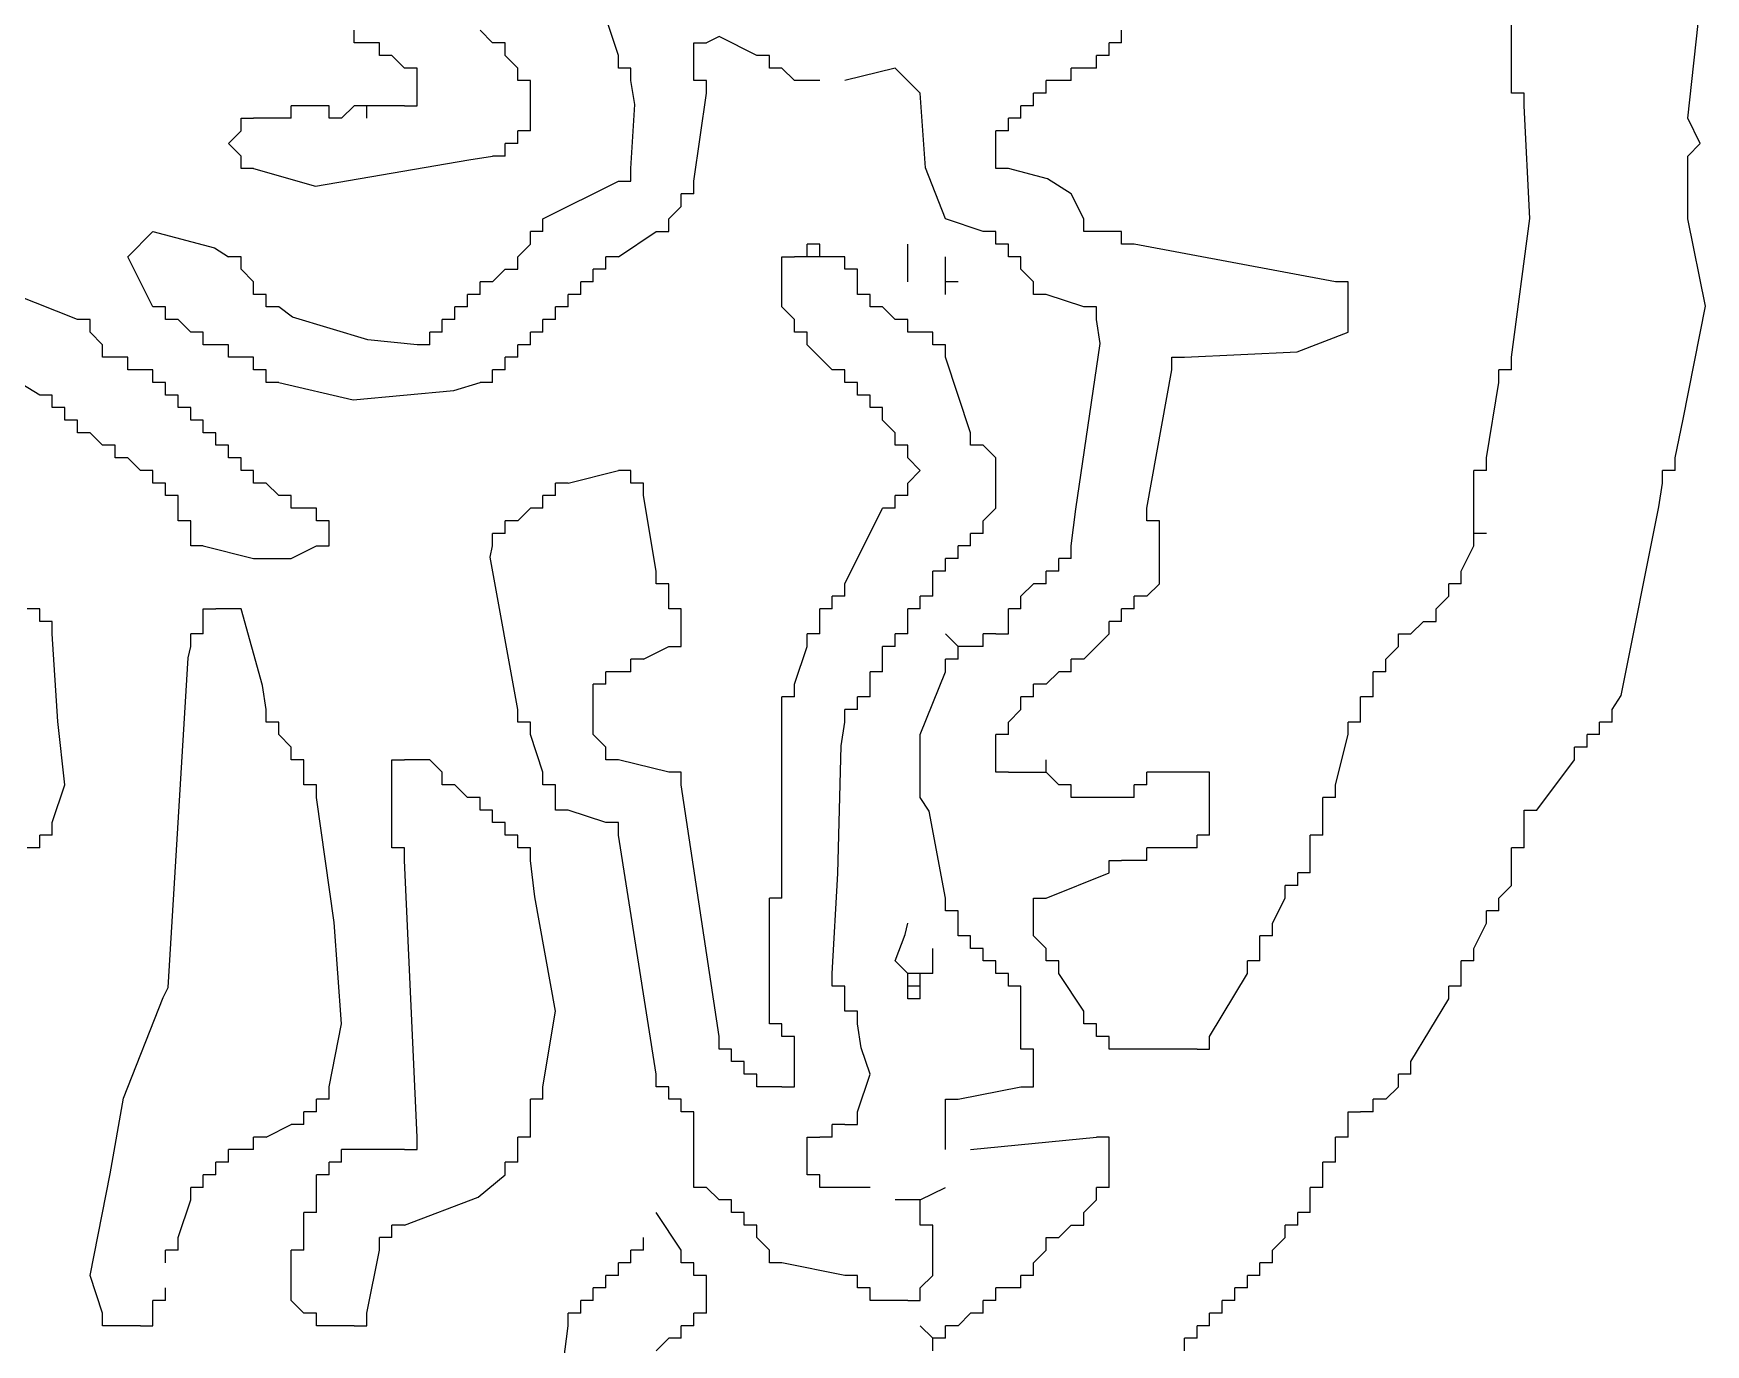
# Model space of a CAD drawing. Header units: metres. Extents: x -4.5 to 4.5, y -4.5 to 4.5.
# Drawn here: x 1.712 to 3.097, y 0.309 to 1.395 of the extents above; entities that cross this region are included whole.
import ezdxf

# ---------------------------------------------------------------- set-up
doc = ezdxf.new("R2010")
doc.units = ezdxf.units.M

msp = doc.modelspace()

# ---------------------------------------------------------------- linework, layer by layer
at = {"layer": '1', "color": 3}
for p, q in [((2.196516, 1.376346), (2.165266, 1.470096)), ((2.936099, 1.355512), (2.936099, 1.418012)), ((3.081932, 1.324262), (3.092349, 1.418012)), ((1.977766, 1.386762), (1.977766, 1.397179)), ((1.988182, 1.386762), (1.977766, 1.386762)), ((1.998599, 1.386762), (1.988182, 1.386762)), ((1.998599, 1.376346), (1.998599, 1.386762)), ((2.092349, 1.386762), (2.081932, 1.397179)), ((2.102766, 1.386762), (2.092349, 1.386762)), ((2.102766, 1.376346), (2.102766, 1.386762)), ((2.259016, 1.376346), (2.259016, 1.386762)), ((2.259016, 1.386762), (2.269432, 1.386762)), ((2.279849, 1.391971), (2.269432, 1.386762)), ((2.311099, 1.376346), (2.279849, 1.391971)), ((2.613182, 1.386762), (2.602766, 1.386762)), ((2.602766, 1.376346), (2.602766, 1.386762)), ((2.613182, 1.386762), (2.613182, 1.397179)), ((2.009016, 1.376346), (1.998599, 1.376346)), ((2.019432, 1.365929), (2.009016, 1.376346)), ((2.113182, 1.365929), (2.102766, 1.376346)), ((2.196516, 1.365929), (2.196516, 1.376346)), ((2.259016, 1.365929), (2.259016, 1.376346)), ((2.321516, 1.376346), (2.311099, 1.376346)), ((2.321516, 1.365929), (2.321516, 1.376346)), ((2.602766, 1.376346), (2.592349, 1.376346)), ((2.592349, 1.365929), (2.592349, 1.376346)), ((2.029849, 1.365929), (2.019432, 1.365929)), ((2.029849, 1.355512), (2.029849, 1.365929)), ((2.113182, 1.355512), (2.113182, 1.365929)), ((2.206932, 1.365929), (2.196516, 1.365929)), ((2.206932, 1.355512), (2.206932, 1.365929)), ((2.259016, 1.355512), (2.259016, 1.365929)), ((2.331932, 1.365929), (2.321516, 1.365929)), ((2.342349, 1.355512), (2.331932, 1.365929)), ((2.425682, 1.365929), (2.384016, 1.355512)), ((2.446516, 1.345096), (2.425682, 1.365929)), ((2.581932, 1.365929), (2.571516, 1.365929)), ((2.571516, 1.355512), (2.571516, 1.365929)), ((2.592349, 1.365929), (2.581932, 1.365929)), ((2.029849, 1.345096), (2.029849, 1.355512)), ((2.029849, 1.334679), (2.029849, 1.345096)), ((2.123599, 1.355512), (2.113182, 1.355512)), ((2.123599, 1.345096), (2.123599, 1.355512)), ((2.123599, 1.324262), (2.123599, 1.345096)), ((2.210057, 1.335721), (2.206932, 1.355512)), ((2.269432, 1.355512), (2.259016, 1.355512)), ((2.259016, 1.272179), (2.269432, 1.345096)), ((2.269432, 1.345096), (2.269432, 1.355512)), ((2.363182, 1.355512), (2.342349, 1.355512)), ((2.450891, 1.283221), (2.446516, 1.345096)), ((2.550682, 1.345096), (2.540266, 1.345096)), ((2.540266, 1.334679), (2.540266, 1.345096)), ((2.561099, 1.355512), (2.550682, 1.355512)), ((2.550682, 1.345096), (2.550682, 1.355512)), ((2.571516, 1.355512), (2.561099, 1.355512)), ((2.936099, 1.345096), (2.936099, 1.355512)), ((2.946516, 1.345096), (2.936099, 1.345096)), ((2.946516, 1.334679), (2.946516, 1.345096)), ((1.936099, 1.334679), (1.925682, 1.334679)), ((1.925682, 1.324262), (1.925682, 1.334679)), ((1.946516, 1.334679), (1.936099, 1.334679)), ((1.956932, 1.334679), (1.946516, 1.334679)), ((1.956932, 1.324262), (1.956932, 1.334679)), ((1.967349, 1.324262), (1.977766, 1.334679)), ((1.988182, 1.334679), (1.977766, 1.334679)), ((1.998599, 1.334679), (1.988182, 1.334679)), ((1.988182, 1.324262), (1.988182, 1.334679)), ((2.019432, 1.334679), (1.998599, 1.334679)), ((2.019432, 1.334679), (2.029849, 1.334679)), ((2.206932, 1.282596), (2.210057, 1.335721)), ((2.540266, 1.334679), (2.529849, 1.334679)), ((2.529849, 1.324262), (2.529849, 1.334679)), ((2.951157, 1.241393), (2.946516, 1.334679)), ((1.884016, 1.313846), (1.884016, 1.324262)), ((1.884016, 1.324262), (1.894432, 1.324262)), ((1.915266, 1.324262), (1.894432, 1.324262)), ((1.925682, 1.324262), (1.915266, 1.324262)), ((1.967349, 1.324262), (1.956932, 1.324262)), ((2.123599, 1.313846), (2.123599, 1.324262)), ((2.529849, 1.324262), (2.519432, 1.324262)), ((2.519432, 1.313846), (2.519432, 1.324262)), ((3.092349, 1.303429), (3.081932, 1.324262)), ((1.873599, 1.303429), (1.884016, 1.313846)), ((1.884016, 1.293012), (1.873599, 1.303429)), ((2.113182, 1.303429), (2.102766, 1.303429)), ((2.102766, 1.293012), (2.102766, 1.303429)), ((2.123599, 1.313846), (2.113182, 1.313846)), ((2.113182, 1.303429), (2.113182, 1.313846)), ((2.519432, 1.313846), (2.509016, 1.313846)), ((2.509016, 1.303429), (2.509016, 1.313846)), ((2.509016, 1.293012), (2.509016, 1.303429)), ((3.081932, 1.293012), (3.092349, 1.303429)), ((1.884016, 1.282596), (1.884016, 1.293012)), ((1.945714, 1.268173), (2.072557, 1.289887)), ((2.072557, 1.289887), (2.092349, 1.293012)), ((2.102766, 1.293012), (2.092349, 1.293012)), ((2.509016, 1.282596), (2.509016, 1.293012)), ((3.081932, 1.240929), (3.081932, 1.293012)), ((1.894432, 1.282596), (1.884016, 1.282596)), ((1.894432, 1.282596), (1.945714, 1.268173)), ((2.206932, 1.272179), (2.206932, 1.282596)), ((2.467349, 1.240929), (2.450891, 1.283221)), ((2.519432, 1.282596), (2.509016, 1.282596)), ((2.551724, 1.274262), (2.519432, 1.282596)), ((2.571516, 1.261762), (2.551724, 1.274262)), ((2.134016, 1.240929), (2.196516, 1.272179)), ((2.196516, 1.272179), (2.206932, 1.272179)), ((2.259016, 1.261762), (2.248599, 1.261762)), ((2.248599, 1.251346), (2.248599, 1.261762)), ((2.259016, 1.261762), (2.259016, 1.272179)), ((2.581932, 1.240929), (2.571516, 1.261762)), ((2.238182, 1.240929), (2.248599, 1.251346)), ((2.134016, 1.230512), (2.134016, 1.240929)), ((2.238182, 1.230512), (2.238182, 1.240929)), ((2.498599, 1.230512), (2.467349, 1.240929)), ((2.581932, 1.230512), (2.581932, 1.240929)), ((2.936099, 1.126346), (2.951157, 1.241393)), ((3.096724, 1.168637), (3.081932, 1.240929)), ((1.790266, 1.209679), (1.811099, 1.230512)), ((1.811099, 1.230512), (1.862141, 1.216971)), ((2.113182, 1.209679), (2.123599, 1.220096)), ((2.134016, 1.230512), (2.123599, 1.230512)), ((2.123599, 1.220096), (2.123599, 1.230512)), ((2.196516, 1.209679), (2.227766, 1.230512)), ((2.227766, 1.230512), (2.238182, 1.230512)), ((2.363182, 1.220096), (2.352766, 1.220096)), ((2.352766, 1.209679), (2.352766, 1.220096)), ((2.363182, 1.209679), (2.363182, 1.220096)), ((2.436099, 1.188846), (2.436099, 1.220096)), ((2.509016, 1.230512), (2.498599, 1.230512)), ((2.509016, 1.220096), (2.509016, 1.230512)), ((2.519432, 1.220096), (2.509016, 1.220096)), ((2.519432, 1.209679), (2.519432, 1.220096)), ((2.592349, 1.230512), (2.581932, 1.230512)), ((2.602766, 1.230512), (2.592349, 1.230512)), ((2.613182, 1.230512), (2.602766, 1.230512)), ((2.613182, 1.220096), (2.613182, 1.230512)), ((2.623599, 1.220096), (2.613182, 1.220096)), ((2.790266, 1.188846), (2.623599, 1.220096)), ((1.811099, 1.168012), (1.790266, 1.209679)), ((1.862141, 1.216971), (1.873599, 1.209679)), ((1.884016, 1.209679), (1.873599, 1.209679)), ((1.884016, 1.199262), (1.884016, 1.209679)), ((2.113182, 1.199262), (2.113182, 1.209679)), ((2.196516, 1.209679), (2.186099, 1.209679)), ((2.186099, 1.199262), (2.186099, 1.209679)), ((2.331932, 1.199262), (2.331932, 1.209679)), ((2.331932, 1.209679), (2.342349, 1.209679)), ((2.352766, 1.209679), (2.342349, 1.209679)), ((2.363182, 1.209679), (2.352766, 1.209679)), ((2.373599, 1.209679), (2.363182, 1.209679)), ((2.384016, 1.209679), (2.373599, 1.209679)), ((2.384016, 1.199262), (2.384016, 1.209679)), ((2.467349, 1.199262), (2.467349, 1.209679)), ((2.529849, 1.209679), (2.519432, 1.209679)), ((2.529849, 1.199262), (2.529849, 1.209679)), ((1.894432, 1.188846), (1.884016, 1.199262)), ((2.092349, 1.188846), (2.102766, 1.199262)), ((2.102766, 1.199262), (2.113182, 1.199262)), ((2.186099, 1.199262), (2.175682, 1.199262)), ((2.175682, 1.188846), (2.175682, 1.199262)), ((2.331932, 1.168012), (2.331932, 1.199262)), ((2.394432, 1.199262), (2.384016, 1.199262)), ((2.394432, 1.188846), (2.394432, 1.199262)), ((2.467349, 1.188846), (2.467349, 1.199262)), ((2.540266, 1.188846), (2.529849, 1.199262)), ((1.748599, 1.157596), (1.696516, 1.178429)), ((1.894432, 1.178429), (1.894432, 1.188846)), ((1.904849, 1.178429), (1.894432, 1.178429)), ((1.904849, 1.168012), (1.904849, 1.178429)), ((2.081932, 1.178429), (2.071516, 1.178429)), ((2.071516, 1.168012), (2.071516, 1.178429)), ((2.092349, 1.188846), (2.081932, 1.188846)), ((2.081932, 1.178429), (2.081932, 1.188846)), ((2.165266, 1.178429), (2.154849, 1.178429)), ((2.154849, 1.168012), (2.154849, 1.178429)), ((2.175682, 1.188846), (2.165266, 1.188846)), ((2.165266, 1.178429), (2.165266, 1.188846)), ((2.394432, 1.178429), (2.394432, 1.188846)), ((2.404849, 1.178429), (2.394432, 1.178429)), ((2.404849, 1.168012), (2.404849, 1.178429)), ((2.477766, 1.188846), (2.467349, 1.188846)), ((2.467349, 1.178429), (2.467349, 1.188846)), ((2.540266, 1.178429), (2.540266, 1.188846)), ((2.550682, 1.178429), (2.540266, 1.178429)), ((2.581932, 1.168012), (2.550682, 1.178429)), ((2.800682, 1.188846), (2.790266, 1.188846)), ((2.800682, 1.178429), (2.800682, 1.188846)), ((2.800682, 1.147179), (2.800682, 1.178429)), ((1.821516, 1.168012), (1.811099, 1.168012)), ((1.821516, 1.157596), (1.821516, 1.168012)), ((1.915266, 1.168012), (1.904849, 1.168012)), ((1.926724, 1.159679), (1.915266, 1.168012)), ((2.071516, 1.168012), (2.061099, 1.168012)), ((2.061099, 1.157596), (2.061099, 1.168012)), ((2.154849, 1.168012), (2.144432, 1.168012)), ((2.144432, 1.157596), (2.144432, 1.168012)), ((2.342349, 1.157596), (2.331932, 1.168012)), ((2.415266, 1.168012), (2.404849, 1.168012)), ((2.425682, 1.157596), (2.415266, 1.168012)), ((2.592349, 1.168012), (2.581932, 1.168012)), ((2.592349, 1.157596), (2.592349, 1.168012)), ((3.078256, 1.075181), (3.096724, 1.168637)), ((1.759016, 1.157596), (1.748599, 1.157596)), ((1.759016, 1.147179), (1.759016, 1.157596)), ((1.831932, 1.157596), (1.821516, 1.157596)), ((1.842349, 1.147179), (1.831932, 1.157596)), ((1.988984, 1.140769), (1.926724, 1.159679)), ((2.061099, 1.157596), (2.050682, 1.157596)), ((2.050682, 1.147179), (2.050682, 1.157596)), ((2.144432, 1.157596), (2.134016, 1.157596)), ((2.134016, 1.147179), (2.134016, 1.157596)), ((2.342349, 1.147179), (2.342349, 1.157596)), ((2.436099, 1.157596), (2.425682, 1.157596)), ((2.436099, 1.147179), (2.436099, 1.157596)), ((2.595474, 1.137804), (2.592349, 1.157596)), ((1.769432, 1.136762), (1.759016, 1.147179)), ((1.769432, 1.126346), (1.769432, 1.136762)), ((1.852766, 1.147179), (1.842349, 1.147179)), ((1.852766, 1.136762), (1.852766, 1.147179)), ((1.863182, 1.136762), (1.852766, 1.136762)), ((1.873599, 1.136762), (1.863182, 1.136762)), ((1.873599, 1.126346), (1.873599, 1.136762)), ((2.029849, 1.136762), (1.988984, 1.140769)), ((2.040266, 1.136762), (2.029849, 1.136762)), ((2.050682, 1.147179), (2.040266, 1.147179)), ((2.040266, 1.136762), (2.040266, 1.147179)), ((2.123599, 1.136762), (2.113182, 1.136762)), ((2.113182, 1.126346), (2.113182, 1.136762)), ((2.134016, 1.147179), (2.123599, 1.147179)), ((2.123599, 1.136762), (2.123599, 1.147179)), ((2.352766, 1.147179), (2.342349, 1.147179)), ((2.352766, 1.136762), (2.352766, 1.147179)), ((2.373599, 1.115929), (2.352766, 1.136762)), ((2.446516, 1.147179), (2.436099, 1.147179)), ((2.456932, 1.147179), (2.446516, 1.147179)), ((2.456932, 1.136762), (2.456932, 1.147179)), ((2.467349, 1.136762), (2.456932, 1.136762)), ((2.467349, 1.126346), (2.467349, 1.136762)), ((2.575192, 1.000427), (2.595474, 1.137804)), ((2.758552, 1.130987), (2.800682, 1.147179)), ((1.717349, 1.095096), (1.665266, 1.126346)), ((1.779849, 1.126346), (1.769432, 1.126346)), ((1.790266, 1.126346), (1.779849, 1.126346)), ((1.790266, 1.115929), (1.790266, 1.126346)), ((1.884016, 1.126346), (1.873599, 1.126346)), ((1.894432, 1.126346), (1.884016, 1.126346)), ((1.894432, 1.115929), (1.894432, 1.126346)), ((2.113182, 1.126346), (2.102766, 1.126346)), ((2.102766, 1.115929), (2.102766, 1.126346)), ((2.488182, 1.063846), (2.467349, 1.126346)), ((2.654849, 1.115929), (2.654849, 1.126346)), ((2.654849, 1.126346), (2.665266, 1.126346)), ((2.665266, 1.126346), (2.758552, 1.130987)), ((2.936099, 1.115929), (2.936099, 1.126346)), ((1.800682, 1.115929), (1.790266, 1.115929)), ((1.811099, 1.115929), (1.800682, 1.115929)), ((1.811099, 1.105512), (1.811099, 1.115929)), ((1.904849, 1.115929), (1.894432, 1.115929)), ((1.904849, 1.105512), (1.904849, 1.115929)), ((2.102766, 1.115929), (2.092349, 1.115929)), ((2.092349, 1.105512), (2.092349, 1.115929)), ((2.384016, 1.115929), (2.373599, 1.115929)), ((2.384016, 1.105512), (2.384016, 1.115929)), ((2.634016, 1.001346), (2.654849, 1.115929)), ((2.936099, 1.115929), (2.925682, 1.115929)), ((2.925682, 1.105512), (2.925682, 1.115929)), ((1.727766, 1.095096), (1.717349, 1.095096)), ((1.727766, 1.084679), (1.727766, 1.095096)), ((1.821516, 1.105512), (1.811099, 1.105512)), ((1.821516, 1.095096), (1.821516, 1.105512)), ((1.831932, 1.095096), (1.821516, 1.095096)), ((1.831932, 1.084679), (1.831932, 1.095096)), ((1.915266, 1.105512), (1.904849, 1.105512)), ((1.915266, 1.105512), (1.976964, 1.091089)), ((1.976964, 1.091089), (2.06018, 1.098772)), ((2.06018, 1.098772), (2.081932, 1.105512)), ((2.092349, 1.105512), (2.081932, 1.105512)), ((2.394432, 1.105512), (2.384016, 1.105512)), ((2.394432, 1.095096), (2.394432, 1.105512)), ((2.404849, 1.095096), (2.394432, 1.095096)), ((2.404849, 1.084679), (2.404849, 1.095096)), ((2.915266, 1.043012), (2.925682, 1.105512)), ((1.738182, 1.084679), (1.727766, 1.084679)), ((1.738182, 1.074262), (1.738182, 1.084679)), ((1.842349, 1.084679), (1.831932, 1.084679)), ((1.842349, 1.074262), (1.842349, 1.084679)), ((2.415266, 1.084679), (2.404849, 1.084679)), ((2.415266, 1.074262), (2.415266, 1.084679)), ((1.748599, 1.074262), (1.738182, 1.074262)), ((1.748599, 1.063846), (1.748599, 1.074262)), ((1.852766, 1.074262), (1.842349, 1.074262)), ((1.852766, 1.063846), (1.852766, 1.074262)), ((2.425682, 1.063846), (2.415266, 1.074262)), ((3.071516, 1.043012), (3.078256, 1.075181)), ((1.759016, 1.063846), (1.748599, 1.063846)), ((1.769432, 1.053429), (1.759016, 1.063846)), ((1.779849, 1.053429), (1.769432, 1.053429)), ((1.779849, 1.043012), (1.779849, 1.053429)), ((1.863182, 1.063846), (1.852766, 1.063846)), ((1.863182, 1.053429), (1.863182, 1.063846)), ((1.873599, 1.053429), (1.863182, 1.053429)), ((1.873599, 1.043012), (1.873599, 1.053429)), ((2.425682, 1.053429), (2.425682, 1.063846)), ((2.436099, 1.053429), (2.425682, 1.053429)), ((2.436099, 1.043012), (2.436099, 1.053429)), ((2.488182, 1.053429), (2.488182, 1.063846)), ((2.498599, 1.053429), (2.488182, 1.053429)), ((2.509016, 1.043012), (2.498599, 1.053429)), ((1.790266, 1.043012), (1.779849, 1.043012)), ((1.800682, 1.032596), (1.790266, 1.043012)), ((1.884016, 1.043012), (1.873599, 1.043012)), ((1.884016, 1.032596), (1.884016, 1.043012)), ((2.446516, 1.032596), (2.436099, 1.043012)), ((2.509016, 1.001346), (2.509016, 1.043012)), ((2.915266, 1.032596), (2.915266, 1.043012)), ((3.071516, 1.032596), (3.071516, 1.043012)), ((1.811099, 1.032596), (1.800682, 1.032596)), ((1.811099, 1.022179), (1.811099, 1.032596)), ((1.894432, 1.032596), (1.884016, 1.032596)), ((1.894432, 1.022179), (1.894432, 1.032596)), ((2.154849, 1.022179), (2.196516, 1.032596)), ((2.206932, 1.032596), (2.196516, 1.032596)), ((2.206932, 1.022179), (2.206932, 1.032596)), ((2.436099, 1.022179), (2.446516, 1.032596)), ((2.915266, 1.032596), (2.904849, 1.032596)), ((2.904849, 1.022179), (2.904849, 1.032596)), ((3.071516, 1.032596), (3.061099, 1.032596)), ((3.061099, 1.022179), (3.061099, 1.032596)), ((1.821516, 1.022179), (1.811099, 1.022179)), ((1.821516, 1.011762), (1.821516, 1.022179)), ((1.831932, 1.011762), (1.821516, 1.011762)), ((1.831932, 1.001346), (1.831932, 1.011762)), ((1.904849, 1.022179), (1.894432, 1.022179)), ((1.915266, 1.011762), (1.904849, 1.022179)), ((1.925682, 1.011762), (1.915266, 1.011762)), ((1.925682, 1.001346), (1.925682, 1.011762)), ((2.144432, 1.011762), (2.134016, 1.011762)), ((2.134016, 1.001346), (2.134016, 1.011762)), ((2.154849, 1.022179), (2.144432, 1.022179)), ((2.144432, 1.011762), (2.144432, 1.022179)), ((2.217349, 1.022179), (2.206932, 1.022179)), ((2.217349, 1.011762), (2.217349, 1.022179)), ((2.227766, 0.949262), (2.217349, 1.011762)), ((2.436099, 1.011762), (2.425682, 1.011762)), ((2.425682, 1.001346), (2.425682, 1.011762)), ((2.436099, 1.011762), (2.436099, 1.022179)), ((2.904849, 0.990929), (2.904849, 1.022179)), ((3.057974, 1.002387), (3.061099, 1.022179)), ((1.831932, 0.990929), (1.831932, 1.001346)), ((1.936099, 1.001346), (1.925682, 1.001346)), ((1.946516, 1.001346), (1.936099, 1.001346)), ((1.946516, 0.990929), (1.946516, 1.001346)), ((2.113182, 0.990929), (2.123599, 1.001346)), ((2.134016, 1.001346), (2.123599, 1.001346)), ((2.384016, 0.938846), (2.415266, 1.001346)), ((2.425682, 1.001346), (2.415266, 1.001346)), ((2.498599, 0.990929), (2.509016, 1.001346)), ((2.571516, 0.970096), (2.575192, 1.000427)), ((2.634016, 0.990929), (2.634016, 1.001346)), ((3.026724, 0.846137), (3.057974, 1.002387)), ((1.842349, 0.990929), (1.831932, 0.990929)), ((1.842349, 0.980512), (1.842349, 0.990929)), ((1.956932, 0.990929), (1.946516, 0.990929)), ((1.956932, 0.980512), (1.956932, 0.990929)), ((2.113182, 0.990929), (2.102766, 0.990929)), ((2.102766, 0.980512), (2.102766, 0.990929)), ((2.498599, 0.980512), (2.498599, 0.990929)), ((2.644432, 0.990929), (2.634016, 0.990929)), ((2.644432, 0.980512), (2.644432, 0.990929)), ((2.904849, 0.980512), (2.904849, 0.990929)), ((1.842349, 0.970096), (1.842349, 0.980512)), ((1.852766, 0.970096), (1.842349, 0.970096)), ((1.852766, 0.970096), (1.894432, 0.959679)), ((1.925682, 0.959679), (1.946516, 0.970096)), ((1.946516, 0.970096), (1.956932, 0.970096)), ((1.956932, 0.970096), (1.956932, 0.980512)), ((2.090266, 0.960721), (2.092349, 0.970096)), ((2.102766, 0.980512), (2.092349, 0.980512)), ((2.092349, 0.970096), (2.092349, 0.980512)), ((2.488182, 0.970096), (2.477766, 0.970096)), ((2.477766, 0.959679), (2.477766, 0.970096)), ((2.498599, 0.980512), (2.488182, 0.980512)), ((2.488182, 0.970096), (2.488182, 0.980512)), ((2.571516, 0.959679), (2.571516, 0.970096)), ((2.644432, 0.938846), (2.644432, 0.980512)), ((2.894432, 0.949262), (2.904849, 0.970096)), ((2.915266, 0.980512), (2.904849, 0.980512)), ((2.904849, 0.970096), (2.904849, 0.980512)), ((1.894432, 0.959679), (1.925682, 0.959679)), ((2.113182, 0.834679), (2.090266, 0.960721)), ((2.477766, 0.959679), (2.467349, 0.959679)), ((2.467349, 0.949262), (2.467349, 0.959679)), ((2.571516, 0.959679), (2.561099, 0.959679)), ((2.561099, 0.949262), (2.561099, 0.959679)), ((2.227766, 0.938846), (2.227766, 0.949262)), ((2.467349, 0.949262), (2.456932, 0.949262)), ((2.456932, 0.938846), (2.456932, 0.949262)), ((2.561099, 0.949262), (2.550682, 0.949262)), ((2.550682, 0.938846), (2.550682, 0.949262)), ((2.894432, 0.938846), (2.894432, 0.949262)), ((2.238182, 0.938846), (2.227766, 0.938846)), ((2.238182, 0.928429), (2.238182, 0.938846)), ((2.238182, 0.918012), (2.238182, 0.928429)), ((2.384016, 0.928429), (2.373599, 0.928429)), ((2.373599, 0.918012), (2.373599, 0.928429)), ((2.384016, 0.928429), (2.384016, 0.938846)), ((2.456932, 0.928429), (2.446516, 0.928429)), ((2.446516, 0.918012), (2.446516, 0.928429)), ((2.456932, 0.928429), (2.456932, 0.938846)), ((2.529849, 0.928429), (2.540266, 0.938846)), ((2.529849, 0.918012), (2.529849, 0.928429)), ((2.550682, 0.938846), (2.540266, 0.938846)), ((2.634016, 0.928429), (2.623599, 0.928429)), ((2.623599, 0.918012), (2.623599, 0.928429)), ((2.634016, 0.928429), (2.644432, 0.938846)), ((2.873599, 0.918012), (2.884016, 0.928429)), ((2.894432, 0.938846), (2.884016, 0.938846)), ((2.884016, 0.928429), (2.884016, 0.938846)), ((1.717349, 0.918012), (1.706932, 0.918012)), ((1.717349, 0.907596), (1.717349, 0.918012)), ((1.852766, 0.907596), (1.852766, 0.918012)), ((1.852766, 0.918012), (1.863182, 0.918012)), ((1.884016, 0.918012), (1.863182, 0.918012)), ((1.901724, 0.854471), (1.884016, 0.918012)), ((2.248599, 0.918012), (2.238182, 0.918012)), ((2.248599, 0.907596), (2.248599, 0.918012)), ((2.373599, 0.918012), (2.363182, 0.918012)), ((2.363182, 0.907596), (2.363182, 0.918012)), ((2.446516, 0.918012), (2.436099, 0.918012)), ((2.436099, 0.907596), (2.436099, 0.918012)), ((2.529849, 0.918012), (2.519432, 0.918012)), ((2.519432, 0.907596), (2.519432, 0.918012)), ((2.623599, 0.918012), (2.613182, 0.918012)), ((2.613182, 0.907596), (2.613182, 0.918012)), ((2.873599, 0.907596), (2.873599, 0.918012)), ((1.727766, 0.907596), (1.717349, 0.907596)), ((1.727766, 0.897179), (1.727766, 0.907596)), ((1.852766, 0.897179), (1.852766, 0.907596)), ((2.248599, 0.897179), (2.248599, 0.907596)), ((2.363182, 0.897179), (2.363182, 0.907596)), ((2.436099, 0.897179), (2.436099, 0.907596)), ((2.519432, 0.897179), (2.519432, 0.907596)), ((2.613182, 0.907596), (2.602766, 0.907596)), ((2.602766, 0.897179), (2.602766, 0.907596)), ((2.852766, 0.897179), (2.863182, 0.907596)), ((2.863182, 0.907596), (2.873599, 0.907596)), ((1.732253, 0.824823), (1.727766, 0.897179)), ((1.840266, 0.877387), (1.842349, 0.886762)), ((1.852766, 0.897179), (1.842349, 0.897179)), ((1.842349, 0.886762), (1.842349, 0.897179)), ((2.217349, 0.876346), (2.238182, 0.886762)), ((2.238182, 0.886762), (2.248599, 0.886762)), ((2.248599, 0.886762), (2.248599, 0.897179)), ((2.342349, 0.855512), (2.352766, 0.886762)), ((2.363182, 0.897179), (2.352766, 0.897179)), ((2.352766, 0.886762), (2.352766, 0.897179)), ((2.425682, 0.886762), (2.415266, 0.886762)), ((2.415266, 0.876346), (2.415266, 0.886762)), ((2.436099, 0.897179), (2.425682, 0.897179)), ((2.425682, 0.886762), (2.425682, 0.897179)), ((2.477766, 0.886762), (2.467349, 0.897179)), ((2.488182, 0.886762), (2.477766, 0.886762)), ((2.477766, 0.876346), (2.477766, 0.886762)), ((2.498599, 0.886762), (2.488182, 0.886762)), ((2.509016, 0.897179), (2.498599, 0.897179)), ((2.498599, 0.886762), (2.498599, 0.897179)), ((2.509016, 0.897179), (2.519432, 0.897179)), ((2.581932, 0.876346), (2.602766, 0.897179)), ((2.831932, 0.876346), (2.842349, 0.886762)), ((2.842349, 0.886762), (2.842349, 0.897179)), ((2.842349, 0.897179), (2.852766, 0.897179)), ((1.823599, 0.604471), (1.840266, 0.877387)), ((2.217349, 0.876346), (2.206932, 0.876346)), ((2.206932, 0.865929), (2.206932, 0.876346)), ((2.415266, 0.865929), (2.415266, 0.876346)), ((2.477766, 0.876346), (2.467349, 0.876346)), ((2.467349, 0.865929), (2.467349, 0.876346)), ((2.581932, 0.876346), (2.571516, 0.876346)), ((2.571516, 0.865929), (2.571516, 0.876346)), ((2.831932, 0.865929), (2.831932, 0.876346)), ((2.196516, 0.865929), (2.186099, 0.865929)), ((2.186099, 0.855512), (2.186099, 0.865929)), ((2.206932, 0.865929), (2.196516, 0.865929)), ((2.415266, 0.865929), (2.404849, 0.865929)), ((2.404849, 0.855512), (2.404849, 0.865929)), ((2.446516, 0.813846), (2.467349, 0.865929)), ((2.550682, 0.855512), (2.561099, 0.865929)), ((2.571516, 0.865929), (2.561099, 0.865929)), ((2.831932, 0.865929), (2.821516, 0.865929)), ((2.821516, 0.855512), (2.821516, 0.865929)), ((1.904849, 0.834679), (1.901724, 0.854471)), ((2.186099, 0.855512), (2.175682, 0.855512)), ((2.175682, 0.845096), (2.175682, 0.855512)), ((2.175682, 0.813846), (2.175682, 0.845096)), ((2.342349, 0.845096), (2.331932, 0.845096)), ((2.331932, 0.834679), (2.331932, 0.845096)), ((2.342349, 0.845096), (2.342349, 0.855512)), ((2.404849, 0.845096), (2.394432, 0.845096)), ((2.394432, 0.834679), (2.394432, 0.845096)), ((2.404849, 0.845096), (2.404849, 0.855512)), ((2.540266, 0.845096), (2.529849, 0.845096)), ((2.529849, 0.834679), (2.529849, 0.845096)), ((2.550682, 0.855512), (2.540266, 0.855512)), ((2.540266, 0.845096), (2.540266, 0.855512)), ((2.821516, 0.845096), (2.811099, 0.845096)), ((2.811099, 0.834679), (2.811099, 0.845096)), ((2.821516, 0.845096), (2.821516, 0.855512)), ((3.019432, 0.834679), (3.026724, 0.846137)), ((1.904849, 0.824262), (1.904849, 0.834679)), ((2.113182, 0.824262), (2.113182, 0.834679)), ((2.331932, 0.688846), (2.331932, 0.834679)), ((2.394432, 0.834679), (2.384016, 0.834679)), ((2.384016, 0.824262), (2.384016, 0.834679)), ((2.519432, 0.824262), (2.529849, 0.834679)), ((2.811099, 0.824262), (2.811099, 0.834679)), ((3.019432, 0.824262), (3.019432, 0.834679)), ((1.738182, 0.772179), (1.732253, 0.824823)), ((1.915266, 0.824262), (1.904849, 0.824262)), ((1.915266, 0.813846), (1.915266, 0.824262)), ((2.123599, 0.824262), (2.113182, 0.824262)), ((2.123599, 0.813846), (2.123599, 0.824262)), ((2.380891, 0.804471), (2.384016, 0.824262)), ((2.519432, 0.813846), (2.519432, 0.824262)), ((2.811099, 0.824262), (2.800682, 0.824262)), ((2.800682, 0.813846), (2.800682, 0.824262)), ((3.019432, 0.824262), (3.009016, 0.824262)), ((3.009016, 0.813846), (3.009016, 0.824262)), ((1.925682, 0.803429), (1.915266, 0.813846)), ((1.925682, 0.793012), (1.925682, 0.803429)), ((2.134016, 0.782596), (2.123599, 0.813846)), ((2.186099, 0.803429), (2.175682, 0.813846)), ((2.186099, 0.793012), (2.186099, 0.803429)), ((2.378172, 0.698754), (2.380891, 0.804471)), ((2.446516, 0.761762), (2.446516, 0.813846)), ((2.519432, 0.813846), (2.509016, 0.813846)), ((2.509016, 0.803429), (2.509016, 0.813846)), ((2.509016, 0.793012), (2.509016, 0.803429)), ((2.790266, 0.772179), (2.800682, 0.813846)), ((2.998599, 0.803429), (2.988182, 0.803429)), ((2.988182, 0.793012), (2.988182, 0.803429)), ((3.009016, 0.813846), (2.998599, 0.813846)), ((2.998599, 0.803429), (2.998599, 0.813846)), ((1.936099, 0.793012), (1.925682, 0.793012)), ((1.936099, 0.782596), (1.936099, 0.793012)), ((2.009016, 0.782596), (2.009016, 0.793012)), ((2.009016, 0.793012), (2.019432, 0.793012)), ((2.040266, 0.793012), (2.019432, 0.793012)), ((2.050682, 0.782596), (2.040266, 0.793012)), ((2.196516, 0.793012), (2.186099, 0.793012)), ((2.238182, 0.782596), (2.196516, 0.793012)), ((2.509016, 0.782596), (2.509016, 0.793012)), ((2.550682, 0.782596), (2.550682, 0.793012)), ((2.956932, 0.751346), (2.988182, 0.793012)), ((1.936099, 0.772179), (1.936099, 0.782596)), ((2.009016, 0.730512), (2.009016, 0.782596)), ((2.050682, 0.772179), (2.050682, 0.782596)), ((2.134016, 0.772179), (2.134016, 0.782596)), ((2.248599, 0.782596), (2.238182, 0.782596)), ((2.248599, 0.772179), (2.248599, 0.782596)), ((2.519432, 0.782596), (2.509016, 0.782596)), ((2.519432, 0.782596), (2.550682, 0.782596)), ((2.561099, 0.772179), (2.550682, 0.782596)), ((2.644432, 0.782596), (2.634016, 0.782596)), ((2.634016, 0.772179), (2.634016, 0.782596)), ((2.675682, 0.782596), (2.644432, 0.782596)), ((2.686099, 0.782596), (2.675682, 0.782596)), ((2.686099, 0.772179), (2.686099, 0.782596)), ((1.727766, 0.740929), (1.738182, 0.772179)), ((1.946516, 0.772179), (1.936099, 0.772179)), ((1.946516, 0.761762), (1.946516, 0.772179)), ((1.961155, 0.658299), (1.946516, 0.761762)), ((2.061099, 0.772179), (2.050682, 0.772179)), ((2.071516, 0.761762), (2.061099, 0.772179)), ((2.081932, 0.761762), (2.071516, 0.761762)), ((2.081932, 0.751346), (2.081932, 0.761762)), ((2.144432, 0.772179), (2.134016, 0.772179)), ((2.144432, 0.761762), (2.144432, 0.772179)), ((2.144432, 0.751346), (2.144432, 0.761762)), ((2.279849, 0.563846), (2.248599, 0.772179)), ((2.453807, 0.750304), (2.446516, 0.761762)), ((2.571516, 0.772179), (2.561099, 0.772179)), ((2.571516, 0.761762), (2.571516, 0.772179)), ((2.581932, 0.761762), (2.571516, 0.761762)), ((2.613182, 0.761762), (2.581932, 0.761762)), ((2.623599, 0.761762), (2.613182, 0.761762)), ((2.634016, 0.772179), (2.623599, 0.772179)), ((2.623599, 0.761762), (2.623599, 0.772179)), ((2.686099, 0.740929), (2.686099, 0.772179)), ((2.790266, 0.761762), (2.779849, 0.761762)), ((2.779849, 0.751346), (2.779849, 0.761762)), ((2.790266, 0.761762), (2.790266, 0.772179)), ((2.092349, 0.751346), (2.081932, 0.751346)), ((2.092349, 0.740929), (2.092349, 0.751346)), ((2.154849, 0.751346), (2.144432, 0.751346)), ((2.186099, 0.740929), (2.154849, 0.751346)), ((2.467349, 0.678429), (2.453807, 0.750304)), ((2.779849, 0.740929), (2.779849, 0.751346)), ((2.946516, 0.740929), (2.946516, 0.751346)), ((2.946516, 0.751346), (2.956932, 0.751346)), ((1.727766, 0.730512), (1.727766, 0.740929)), ((2.102766, 0.740929), (2.092349, 0.740929)), ((2.102766, 0.730512), (2.102766, 0.740929)), ((2.196516, 0.740929), (2.186099, 0.740929)), ((2.196516, 0.730512), (2.196516, 0.740929)), ((2.686099, 0.730512), (2.686099, 0.740929)), ((2.779849, 0.730512), (2.779849, 0.740929)), ((2.946516, 0.730512), (2.946516, 0.740929)), ((1.717349, 0.720096), (1.706932, 0.720096)), ((1.727766, 0.730512), (1.717349, 0.730512)), ((1.717349, 0.720096), (1.717349, 0.730512)), ((2.009016, 0.720096), (2.009016, 0.730512)), ((2.019432, 0.720096), (2.009016, 0.720096)), ((2.019432, 0.709679), (2.019432, 0.720096)), ((2.113182, 0.730512), (2.102766, 0.730512)), ((2.113182, 0.720096), (2.113182, 0.730512)), ((2.123599, 0.720096), (2.113182, 0.720096)), ((2.123599, 0.709679), (2.123599, 0.720096)), ((2.227766, 0.532596), (2.196516, 0.730512)), ((2.644432, 0.720096), (2.634016, 0.720096)), ((2.634016, 0.709679), (2.634016, 0.720096)), ((2.665266, 0.720096), (2.644432, 0.720096)), ((2.675682, 0.720096), (2.665266, 0.720096)), ((2.686099, 0.730512), (2.675682, 0.730512)), ((2.675682, 0.720096), (2.675682, 0.730512)), ((2.779849, 0.730512), (2.769432, 0.730512)), ((2.769432, 0.720096), (2.769432, 0.730512)), ((2.769432, 0.709679), (2.769432, 0.720096)), ((2.946516, 0.720096), (2.936099, 0.720096)), ((2.936099, 0.709679), (2.936099, 0.720096)), ((2.946516, 0.720096), (2.946516, 0.730512)), ((2.029849, 0.480512), (2.019432, 0.709679)), ((2.127275, 0.679348), (2.123599, 0.709679)), ((2.602766, 0.699262), (2.602766, 0.709679)), ((2.602766, 0.709679), (2.613182, 0.709679)), ((2.623599, 0.709679), (2.613182, 0.709679)), ((2.634016, 0.709679), (2.623599, 0.709679)), ((2.769432, 0.699262), (2.769432, 0.709679)), ((2.936099, 0.688846), (2.936099, 0.709679)), ((2.373599, 0.615929), (2.378172, 0.698754)), ((2.550682, 0.678429), (2.602766, 0.699262)), ((2.769432, 0.699262), (2.759016, 0.699262)), ((2.759016, 0.688846), (2.759016, 0.699262)), ((2.144432, 0.584679), (2.127275, 0.679348)), ((2.331932, 0.678429), (2.331932, 0.688846)), ((2.759016, 0.688846), (2.748599, 0.688846)), ((2.748599, 0.678429), (2.748599, 0.688846)), ((2.925682, 0.678429), (2.936099, 0.688846)), ((2.331932, 0.678429), (2.321516, 0.678429)), ((2.321516, 0.668012), (2.321516, 0.678429)), ((2.321516, 0.584679), (2.321516, 0.668012)), ((2.467349, 0.668012), (2.467349, 0.678429)), ((2.477766, 0.668012), (2.467349, 0.668012)), ((2.477766, 0.657596), (2.477766, 0.668012)), ((2.540266, 0.668012), (2.540266, 0.678429)), ((2.540266, 0.678429), (2.550682, 0.678429)), ((2.540266, 0.647179), (2.540266, 0.668012)), ((2.738182, 0.657596), (2.748599, 0.678429)), ((2.925682, 0.668012), (2.915266, 0.668012)), ((2.915266, 0.657596), (2.915266, 0.668012)), ((2.925682, 0.668012), (2.925682, 0.678429)), ((1.967349, 0.574262), (1.961155, 0.658299)), ((2.434016, 0.648221), (2.436099, 0.657596)), ((2.477766, 0.647179), (2.477766, 0.657596)), ((2.738182, 0.647179), (2.738182, 0.657596)), ((2.904849, 0.636762), (2.915266, 0.657596)), ((2.425682, 0.626346), (2.434016, 0.648221)), ((2.488182, 0.647179), (2.477766, 0.647179)), ((2.488182, 0.636762), (2.488182, 0.647179)), ((2.550682, 0.636762), (2.540266, 0.647179)), ((2.738182, 0.647179), (2.727766, 0.647179)), ((2.727766, 0.636762), (2.727766, 0.647179)), ((2.436099, 0.615929), (2.425682, 0.626346)), ((2.456932, 0.626346), (2.456932, 0.636762)), ((2.456932, 0.615929), (2.456932, 0.626346)), ((2.498599, 0.636762), (2.488182, 0.636762)), ((2.498599, 0.626346), (2.498599, 0.636762)), ((2.509016, 0.626346), (2.498599, 0.626346)), ((2.509016, 0.615929), (2.509016, 0.626346)), ((2.550682, 0.626346), (2.550682, 0.636762)), ((2.561099, 0.626346), (2.550682, 0.626346)), ((2.561099, 0.615929), (2.561099, 0.626346)), ((2.727766, 0.626346), (2.717349, 0.626346)), ((2.717349, 0.615929), (2.717349, 0.626346)), ((2.727766, 0.626346), (2.727766, 0.636762)), ((2.904849, 0.626346), (2.894432, 0.626346)), ((2.894432, 0.615929), (2.894432, 0.626346)), ((2.904849, 0.626346), (2.904849, 0.636762)), ((2.373599, 0.605512), (2.373599, 0.615929)), ((2.446516, 0.615929), (2.436099, 0.615929)), ((2.436099, 0.605512), (2.436099, 0.615929)), ((2.456932, 0.615929), (2.446516, 0.615929)), ((2.446516, 0.605512), (2.446516, 0.615929)), ((2.519432, 0.615929), (2.509016, 0.615929)), ((2.519432, 0.605512), (2.519432, 0.615929)), ((2.581932, 0.584679), (2.561099, 0.615929)), ((2.686099, 0.563846), (2.717349, 0.615929)), ((2.894432, 0.605512), (2.894432, 0.615929)), ((1.786589, 0.512681), (1.819432, 0.596137)), ((1.819432, 0.596137), (1.823599, 0.604471)), ((2.384016, 0.605512), (2.373599, 0.605512)), ((2.384016, 0.595096), (2.384016, 0.605512)), ((2.446516, 0.605512), (2.436099, 0.605512)), ((2.436099, 0.595096), (2.436099, 0.605512)), ((2.446516, 0.595096), (2.446516, 0.605512)), ((2.529849, 0.605512), (2.519432, 0.605512)), ((2.529849, 0.595096), (2.529849, 0.605512)), ((2.894432, 0.605512), (2.884016, 0.605512)), ((2.884016, 0.595096), (2.884016, 0.605512)), ((2.134016, 0.522179), (2.144432, 0.584679)), ((2.321516, 0.574262), (2.321516, 0.584679)), ((2.384016, 0.584679), (2.384016, 0.595096)), ((2.394432, 0.584679), (2.384016, 0.584679)), ((2.394432, 0.574262), (2.394432, 0.584679)), ((2.446516, 0.595096), (2.436099, 0.595096)), ((2.529849, 0.563846), (2.529849, 0.595096)), ((2.581932, 0.574262), (2.581932, 0.584679)), ((2.852766, 0.543012), (2.884016, 0.595096)), ((1.956932, 0.522179), (1.967349, 0.574262)), ((2.331932, 0.574262), (2.321516, 0.574262)), ((2.331932, 0.563846), (2.331932, 0.574262)), ((2.397557, 0.554471), (2.394432, 0.574262)), ((2.592349, 0.574262), (2.581932, 0.574262)), ((2.592349, 0.563846), (2.592349, 0.574262)), ((2.279849, 0.553429), (2.279849, 0.563846)), ((2.342349, 0.563846), (2.331932, 0.563846)), ((2.342349, 0.553429), (2.342349, 0.563846)), ((2.404849, 0.532596), (2.397557, 0.554471)), ((2.529849, 0.553429), (2.529849, 0.563846)), ((2.602766, 0.563846), (2.592349, 0.563846)), ((2.602766, 0.553429), (2.602766, 0.563846)), ((2.686099, 0.553429), (2.686099, 0.563846)), ((2.290266, 0.553429), (2.279849, 0.553429)), ((2.290266, 0.543012), (2.290266, 0.553429)), ((2.300682, 0.543012), (2.290266, 0.543012)), ((2.300682, 0.532596), (2.300682, 0.543012)), ((2.342349, 0.532596), (2.342349, 0.553429)), ((2.540266, 0.553429), (2.529849, 0.553429)), ((2.540266, 0.543012), (2.540266, 0.553429)), ((2.540266, 0.532596), (2.540266, 0.543012)), ((2.613182, 0.553429), (2.602766, 0.553429)), ((2.675682, 0.553429), (2.613182, 0.553429)), ((2.675682, 0.553429), (2.686099, 0.553429)), ((2.852766, 0.532596), (2.852766, 0.543012)), ((2.227766, 0.522179), (2.227766, 0.532596)), ((2.311099, 0.532596), (2.300682, 0.532596)), ((2.311099, 0.522179), (2.311099, 0.532596)), ((2.342349, 0.522179), (2.342349, 0.532596)), ((2.394432, 0.501346), (2.404849, 0.532596)), ((2.540266, 0.522179), (2.540266, 0.532596)), ((2.852766, 0.532596), (2.842349, 0.532596)), ((2.842349, 0.522179), (2.842349, 0.532596)), ((1.775626, 0.449966), (1.786589, 0.512681)), ((1.956932, 0.511762), (1.956932, 0.522179)), ((2.134016, 0.511762), (2.134016, 0.522179)), ((2.238182, 0.522179), (2.227766, 0.522179)), ((2.238182, 0.511762), (2.238182, 0.522179)), ((2.321516, 0.522179), (2.311099, 0.522179)), ((2.331932, 0.522179), (2.321516, 0.522179)), ((2.331932, 0.522179), (2.342349, 0.522179)), ((2.477766, 0.511762), (2.529849, 0.522179)), ((2.529849, 0.522179), (2.540266, 0.522179)), ((2.831932, 0.511762), (2.842349, 0.522179)), ((1.946516, 0.501346), (1.936099, 0.501346)), ((1.936099, 0.490929), (1.936099, 0.501346)), ((1.956932, 0.511762), (1.946516, 0.511762)), ((1.946516, 0.501346), (1.946516, 0.511762)), ((2.134016, 0.511762), (2.123599, 0.511762)), ((2.123599, 0.501346), (2.123599, 0.511762)), ((2.123599, 0.490929), (2.123599, 0.501346)), ((2.248599, 0.511762), (2.238182, 0.511762)), ((2.248599, 0.501346), (2.248599, 0.511762)), ((2.259016, 0.501346), (2.248599, 0.501346)), ((2.259016, 0.490929), (2.259016, 0.501346)), ((2.394432, 0.490929), (2.394432, 0.501346)), ((2.467349, 0.501346), (2.467349, 0.511762)), ((2.467349, 0.511762), (2.477766, 0.511762)), ((2.467349, 0.470096), (2.467349, 0.501346)), ((2.800682, 0.490929), (2.800682, 0.501346)), ((2.800682, 0.501346), (2.811099, 0.501346)), ((2.821516, 0.501346), (2.811099, 0.501346)), ((2.831932, 0.511762), (2.821516, 0.511762)), ((2.821516, 0.501346), (2.821516, 0.511762)), ((1.904849, 0.480512), (1.925682, 0.490929)), ((1.936099, 0.490929), (1.925682, 0.490929)), ((2.123599, 0.480512), (2.123599, 0.490929)), ((2.259016, 0.449262), (2.259016, 0.490929)), ((2.384016, 0.490929), (2.373599, 0.490929)), ((2.373599, 0.480512), (2.373599, 0.490929)), ((2.384016, 0.490929), (2.394432, 0.490929)), ((2.800682, 0.480512), (2.800682, 0.490929)), ((1.904849, 0.480512), (1.894432, 0.480512)), ((1.894432, 0.470096), (1.894432, 0.480512)), ((2.029849, 0.470096), (2.029849, 0.480512)), ((2.123599, 0.480512), (2.113182, 0.480512)), ((2.113182, 0.470096), (2.113182, 0.480512)), ((2.352766, 0.470096), (2.352766, 0.480512)), ((2.352766, 0.480512), (2.363182, 0.480512)), ((2.373599, 0.480512), (2.363182, 0.480512)), ((2.488182, 0.470096), (2.592349, 0.480512)), ((2.602766, 0.480512), (2.592349, 0.480512)), ((2.602766, 0.470096), (2.602766, 0.480512)), ((2.800682, 0.480512), (2.790266, 0.480512)), ((2.790266, 0.470096), (2.790266, 0.480512)), ((1.873599, 0.459679), (1.863182, 0.459679)), ((1.863182, 0.449262), (1.863182, 0.459679)), ((1.884016, 0.470096), (1.873599, 0.470096)), ((1.873599, 0.459679), (1.873599, 0.470096)), ((1.894432, 0.470096), (1.884016, 0.470096)), ((1.967349, 0.459679), (1.956932, 0.459679)), ((1.956932, 0.449262), (1.956932, 0.459679)), ((1.977766, 0.470096), (1.967349, 0.470096)), ((1.967349, 0.459679), (1.967349, 0.470096)), ((2.019432, 0.470096), (1.977766, 0.470096)), ((2.019432, 0.470096), (2.029849, 0.470096)), ((2.113182, 0.459679), (2.102766, 0.459679)), ((2.102766, 0.449262), (2.102766, 0.459679)), ((2.113182, 0.459679), (2.113182, 0.470096)), ((2.352766, 0.459679), (2.352766, 0.470096)), ((2.352766, 0.449262), (2.352766, 0.459679)), ((2.602766, 0.449262), (2.602766, 0.470096)), ((2.790266, 0.459679), (2.779849, 0.459679)), ((2.779849, 0.449262), (2.779849, 0.459679)), ((2.790266, 0.459679), (2.790266, 0.470096)), ((1.759016, 0.365929), (1.775626, 0.449966)), ((1.863182, 0.449262), (1.852766, 0.449262)), ((1.852766, 0.438846), (1.852766, 0.449262)), ((1.956932, 0.449262), (1.946516, 0.449262)), ((1.946516, 0.438846), (1.946516, 0.449262)), ((2.08033, 0.430833), (2.102766, 0.449262)), ((2.259016, 0.438846), (2.259016, 0.449262)), ((2.363182, 0.449262), (2.352766, 0.449262)), ((2.363182, 0.438846), (2.363182, 0.449262)), ((2.602766, 0.438846), (2.602766, 0.449262)), ((2.779849, 0.438846), (2.779849, 0.449262)), ((1.852766, 0.438846), (1.842349, 0.438846)), ((1.842349, 0.428429), (1.842349, 0.438846)), ((1.946516, 0.428429), (1.946516, 0.438846)), ((2.019432, 0.407596), (2.08033, 0.430833)), ((2.269432, 0.438846), (2.259016, 0.438846)), ((2.279849, 0.428429), (2.269432, 0.438846)), ((2.373599, 0.438846), (2.363182, 0.438846)), ((2.404849, 0.438846), (2.373599, 0.438846)), ((2.446516, 0.428429), (2.467349, 0.438846)), ((2.602766, 0.438846), (2.592349, 0.438846)), ((2.592349, 0.428429), (2.592349, 0.438846)), ((2.779849, 0.438846), (2.769432, 0.438846)), ((2.769432, 0.428429), (2.769432, 0.438846)), ((1.831932, 0.397179), (1.842349, 0.428429)), ((1.946516, 0.418012), (1.936099, 0.418012)), ((1.936099, 0.407596), (1.936099, 0.418012)), ((1.946516, 0.418012), (1.946516, 0.428429)), ((2.248599, 0.386762), (2.227766, 0.418012)), ((2.290266, 0.428429), (2.279849, 0.428429)), ((2.290266, 0.418012), (2.290266, 0.428429)), ((2.300682, 0.418012), (2.290266, 0.418012)), ((2.300682, 0.407596), (2.300682, 0.418012)), ((2.436099, 0.428429), (2.425682, 0.428429)), ((2.446516, 0.428429), (2.436099, 0.428429)), ((2.446516, 0.418012), (2.446516, 0.428429)), ((2.446516, 0.407596), (2.446516, 0.418012)), ((2.581932, 0.418012), (2.592349, 0.428429)), ((2.581932, 0.407596), (2.581932, 0.418012)), ((2.769432, 0.418012), (2.759016, 0.418012)), ((2.759016, 0.407596), (2.759016, 0.418012)), ((2.769432, 0.418012), (2.769432, 0.428429)), ((1.936099, 0.397179), (1.936099, 0.407596)), ((2.019432, 0.407596), (2.009016, 0.407596)), ((2.009016, 0.397179), (2.009016, 0.407596)), ((2.311099, 0.407596), (2.300682, 0.407596)), ((2.311099, 0.397179), (2.311099, 0.407596)), ((2.456932, 0.407596), (2.446516, 0.407596)), ((2.456932, 0.397179), (2.456932, 0.407596)), ((2.561099, 0.397179), (2.571516, 0.407596)), ((2.571516, 0.407596), (2.581932, 0.407596)), ((2.759016, 0.407596), (2.748599, 0.407596)), ((2.748599, 0.397179), (2.748599, 0.407596)), ((1.831932, 0.386762), (1.831932, 0.397179)), ((1.936099, 0.386762), (1.936099, 0.397179)), ((2.009016, 0.397179), (1.998599, 0.397179)), ((1.998599, 0.386762), (1.998599, 0.397179)), ((2.217349, 0.386762), (2.217349, 0.397179)), ((2.321516, 0.386762), (2.311099, 0.397179)), ((2.456932, 0.365929), (2.456932, 0.397179)), ((2.550682, 0.386762), (2.550682, 0.397179)), ((2.550682, 0.397179), (2.561099, 0.397179)), ((2.738182, 0.386762), (2.748599, 0.397179)), ((1.831932, 0.386762), (1.821516, 0.386762)), ((1.821516, 0.376346), (1.821516, 0.386762)), ((1.936099, 0.386762), (1.925682, 0.386762)), ((1.925682, 0.376346), (1.925682, 0.386762)), ((1.925682, 0.345096), (1.925682, 0.376346)), ((1.988182, 0.334679), (1.998599, 0.386762)), ((2.206932, 0.376346), (2.196516, 0.376346)), ((2.196516, 0.365929), (2.196516, 0.376346)), ((2.217349, 0.386762), (2.206932, 0.386762)), ((2.206932, 0.376346), (2.206932, 0.386762)), ((2.248599, 0.376346), (2.248599, 0.386762)), ((2.259016, 0.376346), (2.248599, 0.376346)), ((2.259016, 0.365929), (2.259016, 0.376346)), ((2.321516, 0.376346), (2.321516, 0.386762)), ((2.331932, 0.376346), (2.321516, 0.376346)), ((2.384016, 0.365929), (2.331932, 0.376346)), ((2.540266, 0.376346), (2.550682, 0.386762)), ((2.540266, 0.365929), (2.540266, 0.376346)), ((2.738182, 0.376346), (2.727766, 0.376346)), ((2.727766, 0.365929), (2.727766, 0.376346)), ((2.738182, 0.376346), (2.738182, 0.386762)), ((1.769432, 0.334679), (1.759016, 0.365929)), ((2.196516, 0.365929), (2.186099, 0.365929)), ((2.186099, 0.355512), (2.186099, 0.365929)), ((2.269432, 0.365929), (2.259016, 0.365929)), ((2.269432, 0.355512), (2.269432, 0.365929)), ((2.394432, 0.365929), (2.384016, 0.365929)), ((2.394432, 0.355512), (2.394432, 0.365929)), ((2.446516, 0.355512), (2.456932, 0.365929)), ((2.540266, 0.365929), (2.529849, 0.365929)), ((2.529849, 0.355512), (2.529849, 0.365929)), ((2.727766, 0.365929), (2.717349, 0.365929)), ((2.717349, 0.355512), (2.717349, 0.365929)), ((1.821516, 0.345096), (1.821516, 0.355512)), ((2.186099, 0.355512), (2.175682, 0.355512)), ((2.175682, 0.345096), (2.175682, 0.355512)), ((2.269432, 0.345096), (2.269432, 0.355512)), ((2.404849, 0.355512), (2.394432, 0.355512)), ((2.404849, 0.345096), (2.404849, 0.355512)), ((2.446516, 0.345096), (2.446516, 0.355512)), ((2.519432, 0.355512), (2.509016, 0.355512)), ((2.509016, 0.345096), (2.509016, 0.355512)), ((2.529849, 0.355512), (2.519432, 0.355512)), ((2.717349, 0.355512), (2.706932, 0.355512)), ((2.706932, 0.345096), (2.706932, 0.355512)), ((1.769432, 0.324262), (1.769432, 0.334679)), ((1.821516, 0.345096), (1.811099, 0.345096)), ((1.811099, 0.334679), (1.811099, 0.345096)), ((1.811099, 0.324262), (1.811099, 0.334679)), ((1.936099, 0.334679), (1.925682, 0.345096)), ((1.946516, 0.334679), (1.936099, 0.334679)), ((1.946516, 0.324262), (1.946516, 0.334679)), ((1.988182, 0.324262), (1.988182, 0.334679)), ((2.165266, 0.334679), (2.154849, 0.334679)), ((2.154849, 0.324262), (2.154849, 0.334679)), ((2.175682, 0.345096), (2.165266, 0.345096)), ((2.165266, 0.334679), (2.165266, 0.345096)), ((2.269432, 0.334679), (2.259016, 0.334679)), ((2.259016, 0.324262), (2.259016, 0.334679)), ((2.269432, 0.334679), (2.269432, 0.345096)), ((2.415266, 0.345096), (2.404849, 0.345096)), ((2.436099, 0.345096), (2.415266, 0.345096)), ((2.436099, 0.345096), (2.446516, 0.345096)), ((2.477766, 0.324262), (2.488182, 0.334679)), ((2.498599, 0.334679), (2.488182, 0.334679)), ((2.509016, 0.345096), (2.498599, 0.345096)), ((2.498599, 0.334679), (2.498599, 0.345096)), ((2.696516, 0.334679), (2.686099, 0.334679)), ((2.686099, 0.324262), (2.686099, 0.334679)), ((2.706932, 0.345096), (2.696516, 0.345096)), ((2.696516, 0.334679), (2.696516, 0.345096)), ((1.779849, 0.324262), (1.769432, 0.324262)), ((1.800682, 0.324262), (1.779849, 0.324262)), ((1.800682, 0.324262), (1.811099, 0.324262)), ((1.956932, 0.324262), (1.946516, 0.324262)), ((1.977766, 0.324262), (1.956932, 0.324262)), ((1.977766, 0.324262), (1.988182, 0.324262)), ((2.151173, 0.293931), (2.154849, 0.324262)), ((2.259016, 0.324262), (2.248599, 0.324262)), ((2.248599, 0.313846), (2.248599, 0.324262)), ((2.456932, 0.313846), (2.446516, 0.324262)), ((2.477766, 0.324262), (2.467349, 0.324262)), ((2.467349, 0.313846), (2.467349, 0.324262)), ((2.686099, 0.324262), (2.675682, 0.324262)), ((2.675682, 0.313846), (2.675682, 0.324262)), ((2.227766, 0.303429), (2.238182, 0.313846)), ((2.248599, 0.313846), (2.238182, 0.313846)), ((2.467349, 0.313846), (2.456932, 0.313846)), ((2.456932, 0.303429), (2.456932, 0.313846)), ((2.675682, 0.313846), (2.665266, 0.313846)), ((2.665266, 0.303429), (2.665266, 0.313846))]:
    msp.add_line(p, q, dxfattribs=at)

doc.saveas('drawing.dxf')
